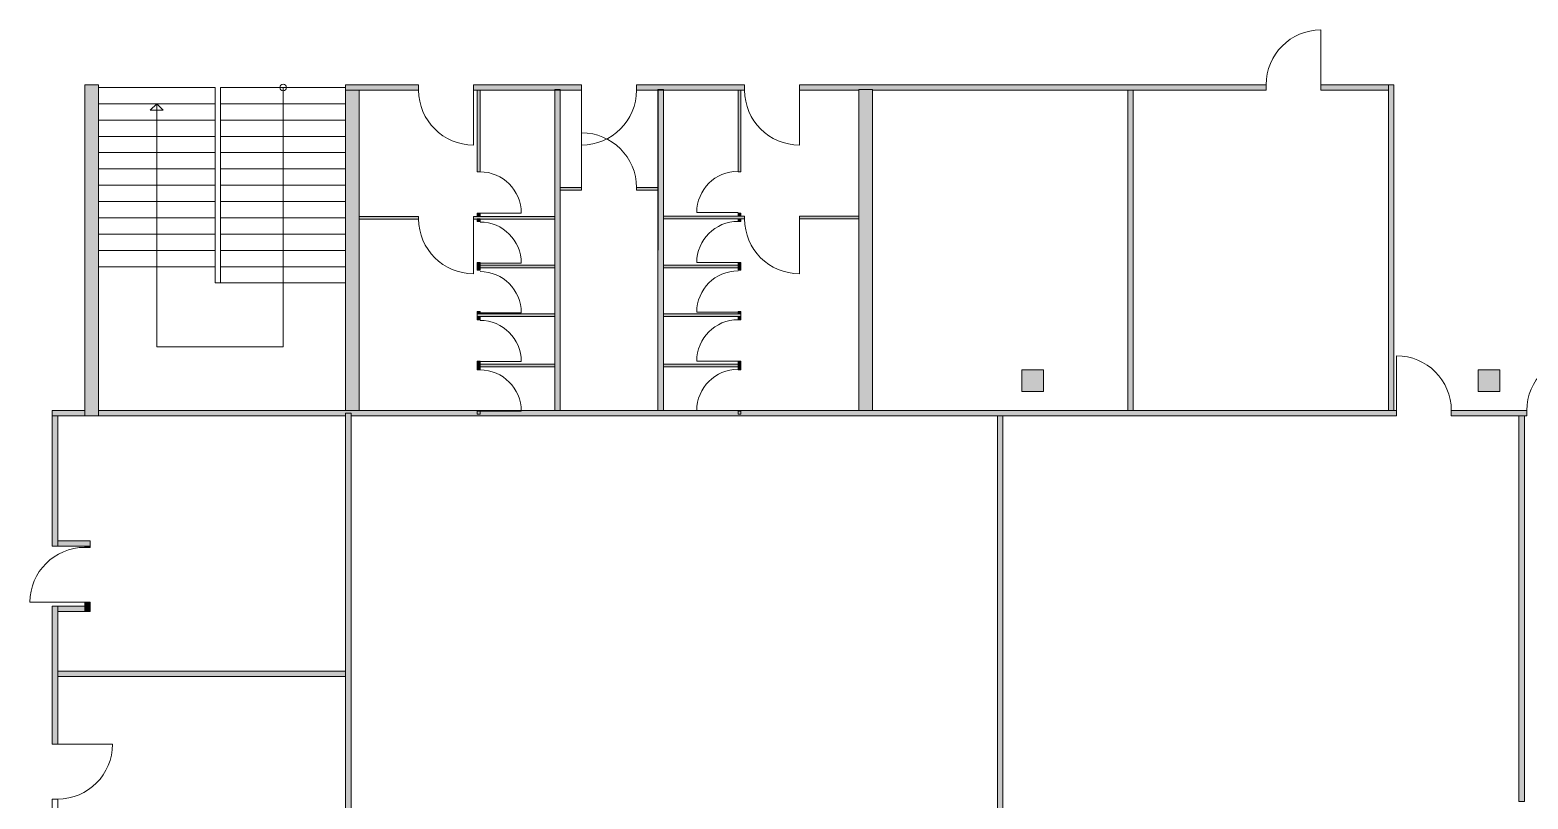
# Model space of a CAD drawing. Header units: inches. Extents: x 33931 to 204452, y 8264 to 159539.
# Drawn here: x 160141 to 187718, y 43209 to 57374 of the extents above; entities that cross this region are included whole.
import ezdxf

# ---------------------------------------------------------------- set-up
doc = ezdxf.new("R2010")
doc.units = ezdxf.units.IN
doc.header["$LTSCALE"] = 200
doc.header["$MEASUREMENT"] = 0
doc.linetypes.add('AUSGEZOGEN', pattern=[0])
doc.linetypes.add('Standardmuster', pattern=[0])
doc.layers.add('Grundebene', color=7, linetype='Continuous')

# ---------------------------------------------------------------- blocks, each defined once
blk = doc.blocks.new('COMPLEXOBJECT_2-3416')
at = {"layer": 'Grundebene', "color": 18, "linetype": 'AUSGEZOGEN', "lineweight": 13, "true_color": 0x000000}
for points in [[(185295.957615, 50363.75), (173225.957615, 50363.75), (173225.957615, 50352.29319), (173175.957615, 50352.29319), (173175.957615, 50363.75), (171800.876285, 50363.75), (171800.876185, 50363.55876), (171700.876185, 50363.58387), (171700.876265, 50363.75), (169900.876195, 50363.75), (169900.876185, 50363.58387), (169800.876185, 50363.58387), (169800.876195, 50363.75), (168425.957615, 50363.75), (168425.957615, 50352.29319), (168375.957615, 50352.29319), (168375.957615, 50363.75), (161400.957615, 50363.75), (161400.957615, 50263.75), (165950.957615, 50263.75), (165950.957615, 50313.75), (166050.957615, 50313.75), (166050.957615, 50263.75), (185295.957615, 50263.75), (185295.957615, 50363.75)], [(187695.957615, 50363.75), (186305.957615, 50363.75), (186305.957615, 50263.75), (187695.957615, 50263.75), (187695.957615, 50363.75)]]:
    blk.add_lwpolyline(points, dxfattribs=at)
blk = doc.blocks.new('COMPLEXOBJECT_42-3502')
at = {"layer": 'Grundebene', "color": 18, "linetype": 'AUSGEZOGEN', "lineweight": 13, "true_color": 0x000000}
for points in [[(160650.957615, 44218.75), (160650.957615, 46763.75), (160550.957615, 46763.75), (160550.957615, 44218.75), (160650.957615, 44218.75)], [(160650.957615, 38263.75), (160650.957615, 43208.75), (160550.957615, 43208.75), (160550.957615, 38263.75), (160650.957615, 38263.75)]]:
    blk.add_lwpolyline(points, dxfattribs=at)
blk = doc.blocks.new('COMPLEXOBJECT_74-35D4')
at = {"layer": 'Grundebene', "color": 18, "linetype": 'AUSGEZOGEN', "lineweight": 13, "true_color": 0x000000}
for points in [[(168376, 56264), (168376, 54761), (168426, 54761), (168426, 56264), (168376, 56264)], [(168426, 53939), (168426, 54001), (168376, 54001), (168376, 53939), (168426, 53939)]]:
    blk.add_lwpolyline(points, dxfattribs=at)
blk = doc.blocks.new('COMPLEXOBJECT_75-35D8')
at = {"layer": 'Grundebene', "color": 18, "linetype": 'AUSGEZOGEN', "lineweight": 13, "true_color": 0x000000}
for points in [[(173225.957615, 54760.88893), (173225.957615, 56263.75), (173175.957615, 56263.75), (173175.957615, 54760.88893), (173225.957615, 54760.88893)], [(173225.957615, 53943.18641), (173225.957615, 54000.88893), (173175.957615, 54000.88893), (173175.957615, 53943.15318), (173225.957615, 53943.18641)]]:
    blk.add_lwpolyline(points, dxfattribs=at)
blk = doc.blocks.new('COMPLEXOBJECT_76-35DC')
at = {"layer": 'Grundebene', "color": 18, "linetype": 'AUSGEZOGEN', "lineweight": 13, "true_color": 0x000000}
for points in [[(166200.957615, 53888.75001), (167295.957615, 53888.75), (167295.957615, 53938.75001), (166200.957615, 53938.75002), (166200.957615, 53888.75001)], [(169800.926005, 53938.75), (168305.957615, 53938.75001), (168305.957615, 53888.74999), (169800.925315, 53888.74999), (169800.926005, 53938.75)]]:
    blk.add_lwpolyline(points, dxfattribs=at)
blk = doc.blocks.new('COMPLEXOBJECT_79-35E8')
at = {"layer": 'Grundebene', "color": 18, "linetype": 'AUSGEZOGEN', "lineweight": 13, "true_color": 0x000000}
for points in [[(173295.924495, 53943.23292), (171802.745225, 53942.24051), (171802.719105, 53892.24048), (173295.957725, 53893.23293), (173295.924495, 53943.23292)], [(175400.956645, 53944.63198), (174305.924265, 53943.90419), (174305.957505, 53893.9042), (175400.956655, 53894.63197), (175400.956645, 53944.63198)]]:
    blk.add_lwpolyline(points, dxfattribs=at)
blk = doc.blocks.new('COMPLEXOBJECT_91-363D')
at = {"layer": 'Grundebene', "color": 18, "linetype": 'AUSGEZOGEN', "lineweight": 13, "true_color": 0x000000}
for points in [[(169900.957615, 54420.15803), (170295.957615, 54420.15803), (170295.957615, 54470.15803), (169900.957615, 54470.15803), (169900.957615, 54420.15803)], [(171700.957615, 54470.15803), (171305.957615, 54470.15803), (171305.957615, 54420.15803), (171700.957615, 54420.15803), (171700.957615, 54470.15803)]]:
    blk.add_lwpolyline(points, dxfattribs=at)
blk = doc.blocks.new('COMPLEXOBJECT_96-3658')
at = {"layer": 'Grundebene', "color": 18, "linetype": 'AUSGEZOGEN', "lineweight": 13, "true_color": 0x000000}
for points in [[(161150.957615, 47863.75), (161150.957615, 47843.75), (161250.957615, 47843.75), (161250.957615, 47863.75), (161150.957615, 47863.75)], [(161150.957615, 46833.75), (161150.957615, 46663.75), (161250.957615, 46663.75), (161250.957615, 46833.75), (161150.957615, 46833.75)]]:
    blk.add_lwpolyline(points, dxfattribs=at)
blk = doc.blocks.new('COMPLEXOBJECT_106-36B0')
at = {"layer": 'Grundebene', "color": 18, "linetype": 'AUSGEZOGEN', "lineweight": 13, "true_color": 0x000000}
for points in [[(171700.957615, 56279.81832), (171700.957615, 50519.50142), (171703.957575, 56263.57575), (171800.957615, 56263.58187), (171800.957615, 56279.81832), (171700.957615, 56279.81832)], [(171800.876285, 50363.75), (171800.957615, 50363.75), (171800.957615, 50519.47634), (171800.876285, 50363.75)]]:
    blk.add_lwpolyline(points, dxfattribs=at)
blk = doc.blocks.new('COMPLEXOBJECT_110-36C8')
at = {"layer": 'Grundebene', "color": 18, "linetype": 'AUSGEZOGEN', "lineweight": 13, "true_color": 0x000000}
for points in [[(168425.957615, 52036.56351), (168425.957615, 52093.69867), (168375.957615, 52093.69867), (168375.957615, 52036.56351), (168425.957615, 52036.56351)], [(168425.957615, 51112.29319), (168425.957615, 51276.56351), (168375.957615, 51276.56351), (168375.957615, 51112.29319), (168425.957615, 51112.29319)], [(168425.957615, 50295.15803), (168425.957615, 50363.75), (168375.957615, 50363.75), (168375.957615, 50295.15803), (168425.957615, 50295.15803)]]:
    blk.add_lwpolyline(points, dxfattribs=at)
blk = doc.blocks.new('COMPLEXOBJECT_112-36D2')
at = {"layer": 'Grundebene', "color": 18, "linetype": 'AUSGEZOGEN', "lineweight": 13, "true_color": 0x000000}
for points in [[(173175.957615, 52093.69867), (173175.957615, 52036.56351), (173225.957615, 52036.56351), (173225.957615, 52093.69867), (173175.957615, 52093.69867)], [(173175.957615, 51276.56351), (173175.957615, 51112.29319), (173225.957615, 51112.29319), (173225.957615, 51276.56351), (173175.957615, 51276.56351)], [(173175.957615, 50352.29319), (173175.957615, 50295.15803), (173225.957615, 50295.15803), (173225.957615, 50352.29319), (173175.957615, 50352.29319)]]:
    blk.add_lwpolyline(points, dxfattribs=at)
blk = doc.blocks.new('COMPLEXOBJECT_115-36E2')
at = {"layer": 'Grundebene', "color": 18, "linetype": 'AUSGEZOGEN', "lineweight": 13, "true_color": 0x000000}
for points in [[(173175.956995, 53893.16978), (173175.957015, 53848.06108), (173225.957015, 53848.0611), (173225.956995, 53893.1864), (173200.956995, 53893.16979), (173175.956995, 53893.16978)], [(173175.957275, 53088.06108), (173175.957325, 52948.33398), (173225.957325, 52948.334), (173225.957275, 53088.0611), (173175.957275, 53088.06108)], [(173175.957585, 52188.33398), (173175.957605, 52143.69867), (173225.957605, 52143.69867), (173225.957585, 52188.334), (173175.957585, 52188.33398)]]:
    blk.add_lwpolyline(points, dxfattribs=at)
blk = doc.blocks.new('COMPLEXOBJECT_117-36EC')
at = {"layer": 'Grundebene', "color": 18, "linetype": 'AUSGEZOGEN', "lineweight": 13, "true_color": 0x000000}
for points in [[(168425.958215, 53848.06108), (168425.958235, 53893.16978), (168400.958235, 53893.16979), (168375.958235, 53893.1864), (168375.958215, 53848.0611), (168425.958215, 53848.06108)], [(168425.957905, 52948.33398), (168425.957955, 53088.06108), (168375.957955, 53088.0611), (168375.957905, 52948.334), (168425.957905, 52948.33398)], [(168425.957625, 52143.69867), (168425.957635, 52188.33398), (168375.957635, 52188.334), (168375.957625, 52143.69867), (168425.957625, 52143.69867)]]:
    blk.add_lwpolyline(points, dxfattribs=at)
blk = doc.blocks.new('COMPLEXOBJECT_122-39F7')
at = {"layer": 'Grundebene', "color": 18, "linetype": 'AUSGEZOGEN', "lineweight": 13, "true_color": 0x000000}
for points in [[(169800.957615, 56279.81832), (169800.957615, 56206.88384), (169800.958385, 56262.28585), (169900.957615, 56262.31908), (169900.957615, 56279.81832), (169800.957615, 56279.81832)], [(169900.957615, 50363.75), (169900.957615, 56206.91676), (169900.876195, 50363.75), (169900.957615, 50363.75)]]:
    blk.add_lwpolyline(points, dxfattribs=at)
blk = doc.blocks.new('door-4F9C')
at = {"layer": 'Grundebene', "color": 18, "linetype": 'Standardmuster', "lineweight": 13, "true_color": 0x000000}
blk.add_line((174305.878525, 56263.75), (174305.878525, 55253.75), dxfattribs=at)
blk.add_arc((174305.878525, 56263.75), 1010, 180, 270, dxfattribs=at)
blk = doc.blocks.new('door-4FA4')
at = {"layer": 'Grundebene', "color": 18, "linetype": 'Standardmuster', "lineweight": 13, "true_color": 0x000000}
blk.add_line((174305.957505, 53893.9042), (174305.957505, 52883.9042), dxfattribs=at)
blk.add_arc((174305.957505, 53893.9042), 1010, 180, 270, dxfattribs=at)
blk = doc.blocks.new('door-4FAC')
at = {"layer": 'Grundebene', "color": 18, "linetype": 'Standardmuster', "lineweight": 13, "true_color": 0x000000}
blk.add_line((168305.957615, 53893.9042), (168305.957615, 52883.9042), dxfattribs=at)
blk.add_arc((168305.957615, 53893.9042), 1010, 180, 270, dxfattribs=at)
blk = doc.blocks.new('door-4FB4')
at = {"layer": 'Grundebene', "color": 18, "linetype": 'Standardmuster', "lineweight": 13, "true_color": 0x000000}
blk.add_line((168305.957615, 56263.75), (168305.957615, 55253.75), dxfattribs=at)
blk.add_arc((168305.957615, 56263.75), 1010, 180, 270, dxfattribs=at)
blk = doc.blocks.new('door-4FE1')
at = {"layer": 'Grundebene', "color": 18, "linetype": 'Standardmuster', "lineweight": 13, "true_color": 0x000000}
blk.add_line((185295.957615, 50363.75), (185295.957615, 51373.75), dxfattribs=at)
blk.add_arc((185295.957615, 50363.75), 1010, 0, 90, dxfattribs=at)
blk = doc.blocks.new('door-4FEB')
at = {"layer": 'Grundebene', "color": 18, "linetype": 'Standardmuster', "lineweight": 13, "true_color": 0x000000}
blk.add_line((188705.957615, 50363.75), (188705.957615, 51373.75), dxfattribs=at)
blk.add_arc((188705.957615, 50363.75), 1010, 90, 180, dxfattribs=at)
blk = doc.blocks.new('door-5009')
at = {"layer": 'Grundebene', "color": 18, "linetype": 'Standardmuster', "lineweight": 13, "true_color": 0x000000}
blk.add_line((183905.957615, 56363.75), (183905.957615, 57373.75), dxfattribs=at)
blk.add_arc((183905.957615, 56363.75), 1010, 90, 180, dxfattribs=at)
blk = doc.blocks.new('door-5135')
at = {"layer": 'Grundebene', "color": 18, "linetype": 'Standardmuster', "lineweight": 13, "true_color": 0x000000}
blk.add_line((160651, 44219), (161661, 44219), dxfattribs=at)
blk.add_arc((160651, 44219), 1010, 270.0381, 0.0381, dxfattribs=at)
blk = doc.blocks.new('door-513D')
at = {"layer": 'Grundebene', "color": 18, "linetype": 'Standardmuster', "lineweight": 13, "true_color": 0x000000}
blk.add_line((161151, 46834), (160141, 46833), dxfattribs=at)
blk.add_arc((161151, 46834), 1010, 90.0381, 180.0381, dxfattribs=at)
blk = doc.blocks.new('door-515B')
at = {"layer": 'Grundebene', "color": 18, "linetype": 'Standardmuster', "lineweight": 13, "true_color": 0x000000}
blk.add_line((170295.957615, 54470.15803), (170295.957615, 55480.15803), dxfattribs=at)
blk.add_arc((170295.957615, 54470.15803), 1010, 0, 90, dxfattribs=at)
blk = doc.blocks.new('door-5165')
at = {"layer": 'Grundebene', "color": 18, "linetype": 'Standardmuster', "lineweight": 13, "true_color": 0x000000}
blk.add_line((170296, 56264), (170296, 55254), dxfattribs=at)
blk.add_arc((170296, 56264), 1010, 270, 0, dxfattribs=at)

msp = doc.modelspace()

# ---------------------------------------------------------------- hatches: boundary and pattern name
at = {"layer": 'Grundebene', "true_color": 0x000000, "transparency": 33554687}
for points in [[(161150.957615, 50263.75), (161150.957615, 56363.75), (161400.957615, 56363.75), (161400.957615, 50263.75)], [(165950.957615, 56263.75), (165950.957615, 56363.75), (167295.917855, 56363.75), (167295.878165, 56263.75)], [(165950.957615, 50363.75), (165950.957615, 56263.75), (166200.957615, 56263.75), (166200.957615, 50363.75)], [(169800.957615, 56263.75), (168305.878245, 56263.75), (168305.917935, 56363.75), (170295.773525, 56363.75), (170295.958495, 56264.55299), (169900.957615, 56263.75), (170295.959992, 56263.75), (169900.957615, 56279.81832), (169900.957615, 56263.75), (169800.957615, 56279.81832), (169900.957615, 56279.81832), (169800.957615, 56263.75), (169800.957615, 56279.81832)], [(168375.957615, 54760.88893), (168375.957615, 56263.75), (168425.957615, 56263.75), (168425.957615, 54760.88893)], [(169900.958385, 56262.31908), (169900.876185, 50363.58387), (169800.876185, 50363.58387), (169800.958385, 56262.28585), (169850.958385, 56262.28585)], [(169800.957615, 56206.88384), (169800.957615, 56279.81832), (169900.957615, 56279.81832), (169900.957615, 56262.31908), (169800.958385, 56262.28585)], [(170295.771775, 56364.68833), (169900.957615, 56363.81647), (169850.924405, 56363.75), (170295.773525, 56363.75), (169900.957615, 56363.81647), (169850.924385, 56363.78321)], [(170295.959992, 56263.75), (169900.957635, 56263.75), (169900.957615, 56279.81832)], [(173295.878405, 56263.75), (171800.957615, 56263.75), (171800.957615, 56279.81832), (171700.957615, 56279.81832), (171700.957615, 56263.75), (171305.961744, 56263.75), (171305.956735, 56266.43629), (171305.775275, 56363.75), (173295.927015, 56363.75)], [(171803.957585, 56263.58387), (171800.876185, 50363.55876), (171750.876185, 50363.58387), (171700.876185, 50363.58387), (171703.957575, 56263.57575), (171753.957565, 56263.55064)], [(171700.957615, 50519.50142), (171700.957615, 56279.81832), (171800.957615, 56279.81832), (171800.957615, 56263.58187), (171703.957575, 56263.57575)], [(173225.957615, 56263.75), (173225.957615, 54760.88893), (173175.957615, 54760.88893), (173175.957615, 56263.75)], [(174305.961085, 56363.75), (182895.957615, 56363.75), (182895.957615, 56263.75), (175650.957615, 56263.75), (175650.957615, 56279.81832), (175400.957615, 56279.81832), (175400.957615, 56263.75), (174305.878525, 56263.75), (174305.881145, 56269.13676), (174306.023965, 56269.13685)], [(175400.957615, 50363.75), (175400.957615, 56279.81832), (175650.957615, 56279.81832), (175650.957615, 50363.75)], [(180350.957615, 50363.75), (180350.957615, 56263.75), (180450.957615, 56263.75), (180450.957615, 50363.75)], [(185150.957615, 56263.75), (183905.957615, 56263.75), (183905.957615, 56363.75), (185150.957615, 56363.75)], [(185250.957615, 56363.75), (185250.957615, 50363.75), (185150.957615, 50363.75), (185150.957615, 56363.75)], [(170295.957615, 54420.15803), (169900.957615, 54420.15803), (169900.957615, 54470.15803), (170295.957615, 54470.15803)], [(171305.957615, 54470.15803), (171700.957615, 54470.15803), (171700.957615, 54420.15803), (171305.957615, 54420.15803)], [(167295.957615, 53888.75), (166200.957615, 53888.75001), (166200.957615, 53938.75002), (167295.957615, 53938.75001)], [(168305.957615, 53938.75001), (169800.926005, 53938.75), (169800.925315, 53888.74999), (168305.957615, 53888.74999)], [(168425.957615, 54000.88893), (168425.957615, 53938.750009), (168375.957615, 53938.75001), (168375.957615, 54000.88893)], [(168425.958235, 53893.16978), (168425.958215, 53848.06108), (168375.958215, 53848.0611), (168375.958235, 53893.1864), (168400.958235, 53893.16979)], [(171802.745225, 53942.24051), (173295.924495, 53943.23292), (173295.957725, 53893.23293), (171802.719105, 53892.24048)], [(173175.957015, 53848.06108), (173175.956995, 53893.16978), (173200.956995, 53893.16979), (173225.956995, 53893.1864), (173225.957015, 53848.0611)], [(173225.957615, 54000.88893), (173225.957615, 53943.18641), (173175.957615, 53943.15318), (173175.957615, 54000.88893)], [(174305.924265, 53943.90419), (175400.956645, 53944.63198), (175400.956655, 53894.63197), (174305.957505, 53893.9042)], [(168425.957955, 53088.06108), (168425.957905, 52948.33398), (168375.957905, 52948.334), (168375.957955, 53088.0611)], [(168425.957935, 53042.96899), (169800.957615, 53042.96899), (169800.957615, 52992.96899), (168425.957925, 52992.96899)], [(171800.957615, 53042.96899), (173175.957295, 53042.96899), (173175.957295, 52992.96899), (171800.957615, 52992.96899)], [(173175.957325, 52948.33398), (173175.957275, 53088.06108), (173225.957275, 53088.0611), (173225.957325, 52948.334)], [(168375.957615, 52143.69867), (169800.957615, 52143.69867), (169800.957615, 52093.69867), (168375.957615, 52093.69867)], [(168425.957635, 52188.33398), (168425.957625, 52143.69867), (168375.957625, 52143.69867), (168375.957635, 52188.334)], [(171800.957615, 52143.69867), (173225.957615, 52143.69867), (173225.957615, 52093.69867), (171800.957615, 52093.69867)], [(173175.957605, 52143.69867), (173175.957585, 52188.33398), (173225.957585, 52188.334), (173225.957605, 52143.69867)], [(168425.957615, 52093.69867), (168425.957615, 52036.56351), (168375.957615, 52036.56351), (168375.957615, 52093.69867)], [(173175.957615, 52036.56351), (173175.957615, 52093.69867), (173225.957615, 52093.69867), (173225.957615, 52036.56351)], [(168425.957615, 51276.56351), (168425.957615, 51112.29319), (168375.957615, 51112.29319), (168375.957615, 51276.56351)], [(168425.957615, 51219.42835), (169800.957615, 51219.42835), (169800.957615, 51169.42835), (168425.957615, 51169.42835)], [(171800.957615, 51219.42835), (173175.957615, 51219.42835), (173175.957615, 51169.42835), (171800.957615, 51169.42835)], [(173175.957615, 51112.29319), (173175.957615, 51276.56351), (173225.957615, 51276.56351), (173225.957615, 51112.29319)], [(178800.957615, 50713.75), (178400.957615, 50713.75), (178400.957615, 51113.75), (178800.957615, 51113.75)], [(187200.957615, 50713.75), (186800.957615, 50713.75), (186800.957615, 51113.75), (187200.957615, 51113.75)], [(160550.957615, 50363.75), (161150.957615, 50363.75), (161150.957615, 50263.75), (160550.957615, 50263.75)], [(160650.957615, 50263.75), (160650.957615, 47863.75), (160550.957615, 47863.75), (160550.957615, 50263.75)], [(173225.957615, 50363.75), (185295.957615, 50363.75), (185295.957615, 50263.75), (166050.957615, 50263.75), (166050.957615, 50313.75), (165950.957615, 50313.75), (165950.957615, 50263.75), (161400.957615, 50263.75), (161400.957615, 50363.75), (168375.957615, 50363.75), (168375.957615, 50352.29319), (168425.957615, 50352.29319), (168425.957615, 50363.75), (169800.876195, 50363.75), (169800.876185, 50363.58387), (169900.876185, 50363.58387), (169900.876195, 50363.75), (171700.876265, 50363.75), (171700.876185, 50363.58387), (171800.876185, 50363.55876), (171800.876285, 50363.75), (173175.957615, 50363.75), (173175.957615, 50352.29319), (173225.957615, 50352.29319)], [(165950.957615, 34763.75047), (165950.957615, 50313.75), (166050.957615, 50313.75), (166050.957615, 34763.75047)], [(173175.957615, 50352.29319), (173175.957615, 50363.75), (173225.957615, 50363.75), (173225.957615, 50352.29319)], [(177950.957615, 34763.75047), (177950.957615, 50263.75), (178050.957615, 50263.75), (178050.957615, 34763.75047)], [(186305.957615, 50363.75), (187695.957615, 50363.75), (187695.957615, 50263.75), (186305.957615, 50263.75)], [(187550.957615, 43163.75), (187550.957615, 50263.75), (187650.957615, 50263.75), (187650.957615, 43163.75)], [(161250.957615, 47863.75), (160650.957615, 47863.75), (160650.957615, 47963.75), (161250.957615, 47963.75)], [(161150.957615, 47843.75), (161150.957615, 47863.75), (161250.957615, 47863.75), (161250.957615, 47843.75)], [(160650.957615, 46763.75), (160650.957615, 44218.75), (160550.957615, 44218.75), (160550.957615, 46763.75)], [(160650.957615, 46763.75), (161150.957615, 46763.75), (161150.957615, 46663.75), (160650.957615, 46663.75)], [(161150.957615, 46663.75), (161150.957615, 46833.75), (161250.957615, 46833.75), (161250.957615, 46663.75)], [(165950.957615, 45463.75), (160650.957615, 45463.75), (160650.957615, 45563.75), (165950.957615, 45563.75)]]:
    msp.add_hatch(color=18, dxfattribs=at).paths.add_polyline_path(points, flags=0)

# ---------------------------------------------------------------- linework, layer by layer
at = {"layer": 'Grundebene', "color": 18, "linetype": 'AUSGEZOGEN', "lineweight": 13, "true_color": 0x000000}
for p, q in [((161400.957615, 56363.75), (161150.957615, 56363.75)), ((161150.957615, 56363.75), (161150.957615, 50363.75)), ((161150.957615, 50363.75), (161150.957615, 56363.75)), ((161400.957615, 50363.75), (161400.957615, 56363.75)), ((163550.957615, 56313.85), (161400.957615, 56313.85)), ((161400.957615, 56313.85), (161400.957615, 56013.85)), ((163550.957615, 56013.85), (163550.957615, 56313.85)), ((165950.957615, 56313.85), (163650.957615, 56313.85)), ((163650.957615, 56313.85), (163650.957615, 56013.85)), ((164800.957615, 56313.85), (164800.957615, 51538.85)), ((165950.957615, 56363.75), (165950.957615, 56263.75)), ((167295.917855, 56363.75), (165950.957615, 56363.75)), ((165950.957615, 56013.85), (165950.957615, 56313.85)), ((165950.957615, 56263.75), (165950.957615, 50363.75)), ((166200.957615, 53938.75002), (166200.957615, 56263.75)), ((166200.957615, 56263.75), (166200.957615, 53938.75002)), ((166200.957615, 56263.75), (167295.878165, 56263.75)), ((167295.917855, 56363.75), (167295.878165, 56263.75)), ((168305.878245, 56263.75), (168305.917935, 56363.75)), ((168305.878245, 56263.75), (168375.957615, 56263.75)), ((169850.924405, 56363.75), (168305.917935, 56363.75)), ((168375.957615, 56263.75), (168375.957615, 54760.88893)), ((168425.957615, 54760.88893), (168425.957615, 56263.75)), ((168425.957615, 56263.75), (169800.957615, 56263.75)), ((169800.957615, 56263.75), (168425.957615, 56263.75)), ((169800.926005, 53938.75), (169800.958385, 56262.28585)), ((169800.957615, 56263.75), (169800.957615, 56206.88384)), ((169800.958385, 56262.28585), (169900.957615, 56262.31908)), ((169850.958385, 56262.28585), (169800.958385, 56262.28585)), ((169900.957615, 56363.81647), (169850.924385, 56363.78321)), ((169850.924385, 56363.78321), (169850.924405, 56363.75)), ((169900.958385, 56262.31908), (169850.958385, 56262.28585)), ((170295.771775, 56364.68833), (169900.957615, 56363.81647)), ((169900.957615, 56263.75), (169900.958385, 56262.31908)), ((169900.957615, 56262.31908), (169900.957615, 56263.75)), ((169900.957615, 56206.91676), (169900.958385, 56262.31908)), ((169900.958385, 56262.31908), (169900.957615, 56206.91676)), ((170295.771775, 56364.68833), (170295.773525, 56363.75)), ((170295.773525, 56363.75), (170295.958495, 56264.55299)), ((170295.959992, 56263.75), (170295.959992, 56363.75)), ((171305.956735, 56266.43629), (171305.775275, 56363.75)), ((171451.026338, 56363.75), (171305.775275, 56363.75)), ((171305.775275, 56363.75), (171305.775275, 56263.75)), ((171700.957615, 56263.75), (171305.961744, 56263.75)), ((173295.927015, 56363.75), (171451.026338, 56363.75)), ((171700.957615, 56263.75), (171700.957615, 54470.15803)), ((171700.957615, 54470.15803), (171700.957615, 56263.60277)), ((171703.957575, 56263.57575), (171800.957615, 56263.58187)), ((171800.957615, 56263.75), (173175.957615, 56263.75)), ((171800.957615, 56263.58187), (171800.957615, 56263.75)), ((171803.957585, 56263.58387), (171800.957615, 56263.58187)), ((171800.969905, 56263.75), (171800.970025, 56263.58188)), ((173175.957615, 56263.75), (171800.969905, 56263.75)), ((171800.970025, 56263.58188), (171803.957585, 56263.58387)), ((171802.745225, 53942.24051), (171803.957585, 56263.58387)), ((171803.957585, 56263.58387), (171802.745225, 53942.24051)), ((173175.957615, 56263.75), (173175.957615, 54760.88893)), ((173225.957615, 54760.88893), (173225.957615, 56263.75)), ((173225.957615, 56263.75), (173295.878405, 56263.75)), ((173295.880705, 56268.465), (173295.878405, 56263.75)), ((173295.927015, 56363.75), (173295.880705, 56268.465)), ((174305.878525, 56263.75), (174305.881145, 56269.13676)), ((174305.878525, 56263.75), (175400.956025, 56263.75)), ((174305.881145, 56269.13676), (174306.023965, 56269.13685)), ((174306.023965, 56269.13685), (174305.961085, 56363.75)), ((175400.955995, 56363.75), (174305.961085, 56363.75)), ((182895.957615, 56363.75), (175400.955995, 56363.75)), ((175400.956025, 56263.75), (175400.957615, 56263.75)), ((175400.956645, 53944.63198), (175400.957615, 56263.75)), ((175400.957615, 56263.75), (175400.957615, 50363.75)), ((175650.957615, 50363.75), (175650.957615, 56263.75)), ((175650.957615, 56263.75), (180350.957615, 56263.75)), ((180350.957615, 56263.75), (180350.957615, 50363.75)), ((180450.957615, 50363.75), (180450.957615, 56263.75)), ((180450.957615, 56263.75), (182895.957615, 56263.75)), ((182895.957615, 56363.75), (182895.957615, 56263.75)), ((182895.957615, 56263.75), (182895.957615, 56363.75)), ((183905.957615, 56263.75), (183905.957615, 56363.75)), ((185150.957615, 56363.75), (183905.957615, 56363.75)), ((183905.957615, 56363.75), (183905.957615, 56263.75)), ((183905.957615, 56263.75), (185150.957615, 56263.75)), ((185250.957615, 56363.75), (185150.957615, 56363.75)), ((185150.957615, 56263.75), (185150.957615, 50363.75)), ((185250.957615, 50363.75), (185250.957615, 56363.75)), ((161400.957615, 56013.85), (163550.957615, 56013.85)), ((161400.957615, 56013.85), (161400.957615, 55713.85)), ((162475.957615, 51538.85), (162475.957615, 56013.85)), ((163550.957615, 55713.85), (163550.957615, 56013.85)), ((165950.957615, 56013.85), (163650.957615, 56013.85)), ((163650.957615, 56013.85), (163650.957615, 55713.85)), ((165950.957615, 55713.85), (165950.957615, 56013.85)), ((169800.957615, 56206.88384), (169800.926005, 53938.75)), ((169900.957615, 56206.91676), (169900.957615, 54470.15803)), ((169900.957615, 54470.15803), (169900.957615, 56206.91676)), ((161400.957615, 55713.85), (163550.957615, 55713.85)), ((161400.957615, 55713.85), (161400.957615, 55413.85)), ((163550.957615, 55413.85), (163550.957615, 55713.85)), ((163650.957615, 55713.85), (163650.957615, 55413.85)), ((165950.957615, 55713.85), (163650.957615, 55713.85)), ((165950.957615, 55413.85), (165950.957615, 55713.85)), ((161400.957615, 55413.85), (163550.957615, 55413.85)), ((161400.957615, 55413.85), (161400.957615, 55113.85)), ((163550.957615, 55113.85), (163550.957615, 55413.85)), ((163650.957615, 55413.85), (163650.957615, 55113.85)), ((165950.957615, 55413.85), (163650.957615, 55413.85)), ((165950.957615, 55113.85), (165950.957615, 55413.85)), ((161400.957615, 55113.85), (163550.957615, 55113.85)), ((161400.957615, 55113.85), (161400.957615, 54813.85)), ((163550.957615, 54813.85), (163550.957615, 55113.85)), ((165950.957615, 55113.85), (163650.957615, 55113.85)), ((163650.957615, 55113.85), (163650.957615, 54813.85)), ((165950.957615, 54813.85), (165950.957615, 55113.85)), ((161400.957615, 54813.85), (163550.957615, 54813.85)), ((161400.957615, 54813.85), (161400.957615, 54513.85)), ((163550.957615, 54513.85), (163550.957615, 54813.85)), ((163650.957615, 54813.85), (163650.957615, 54513.85)), ((165950.957615, 54813.85), (163650.957615, 54813.85)), ((165950.957615, 54513.85), (165950.957615, 54813.85)), ((168425.957615, 54760.88893), (168375.957615, 54760.88893)), ((173225.957615, 54760.88893), (173175.957615, 54760.88893)), ((161400.957615, 54513.85), (161400.957615, 54213.85)), ((161400.957615, 54513.85), (163550.957615, 54513.85)), ((163550.957615, 54213.85), (163550.957615, 54513.85)), ((165950.957615, 54513.85), (163650.957615, 54513.85)), ((163650.957615, 54513.85), (163650.957615, 54213.85)), ((165950.957615, 54213.85), (165950.957615, 54513.85)), ((169900.957615, 50363.75), (169900.957615, 54420.15803)), ((169900.957615, 54420.15803), (170295.957615, 54420.15803)), ((169900.957615, 54420.15803), (169900.957615, 50363.75)), ((170295.957615, 54470.15803), (170295.957615, 54420.15803)), ((170295.957615, 54470.15803), (170295.957615, 54420.15803)), ((171305.957615, 54420.15803), (171305.957615, 54470.15803)), ((171700.957615, 54470.15803), (171305.957615, 54470.15803)), ((171305.957615, 54420.15803), (171305.957615, 54470.15803)), ((171700.876265, 50363.75), (171700.957615, 54420.15803)), ((171700.957615, 54420.15803), (171700.957615, 50519.50142)), ((161400.957615, 54213.85), (161400.957615, 53913.85)), ((161400.957615, 54213.85), (163550.957615, 54213.85)), ((163550.957615, 53913.85), (163550.957615, 54213.85)), ((163650.957615, 54213.85), (163650.957615, 53913.85)), ((165950.957615, 54213.85), (163650.957615, 54213.85)), ((165950.957615, 53913.85), (165950.957615, 54213.85)), ((161400.957615, 53913.85), (161400.957615, 53613.85)), ((161400.957615, 53913.85), (163550.957615, 53913.85)), ((163550.957615, 53613.85), (163550.957615, 53913.85)), ((163650.957615, 53913.85), (163650.957615, 53613.85)), ((165950.957615, 53913.85), (163650.957615, 53913.85)), ((165950.957615, 53613.85), (165950.957615, 53913.85)), ((167295.957615, 53938.75001), (166200.957615, 53938.75002)), ((166200.957615, 53888.75001), (167295.957615, 53888.75)), ((166200.957615, 50363.75), (166200.957615, 53888.75001)), ((166200.957615, 53888.75001), (166200.957615, 50363.75)), ((167295.957615, 53938.75001), (167295.957615, 53888.75)), ((169800.926005, 53938.75), (168305.957615, 53938.75001)), ((168305.957615, 53888.74999), (168305.957615, 53938.75001)), ((168305.957615, 53888.74999), (169800.925315, 53888.74999)), ((168375.957615, 54000.88893), (168425.957615, 54000.88893)), ((168375.957615, 54000.88893), (168375.957615, 53943.1698)), ((168375.957615, 53938.75001), (168425.957615, 53938.750009)), ((168425.957615, 53943.15318), (168425.957615, 54000.88893)), ((168425.957615, 53938.750009), (169800.926005, 53938.75)), ((169800.925315, 53888.74999), (169800.876195, 50363.75)), ((169800.876195, 50363.75), (169800.925315, 53888.74999)), ((171802.719105, 53892.24048), (171800.957615, 50363.75)), ((171802.275555, 53042.96899), (171802.719105, 53892.24048)), ((171802.719105, 53892.24048), (173175.956995, 53893.15317)), ((173175.957615, 53943.15318), (171802.745225, 53942.24051)), ((171802.745225, 53942.24051), (173175.957615, 53943.15318)), ((173175.956995, 53893.15317), (173225.956995, 53893.1864)), ((173175.957615, 54000.88893), (173175.957615, 53943.15318)), ((173175.957615, 54000.88893), (173225.957615, 54000.88893)), ((173225.956995, 53893.1864), (173295.957725, 53893.23293)), ((173225.957615, 53943.18641), (173225.957615, 54000.88893)), ((173295.924495, 53943.23292), (173225.957615, 53943.18641)), ((173295.924495, 53943.23292), (173295.957725, 53893.23293)), ((175400.956645, 53944.63198), (174305.924265, 53943.90419)), ((174305.957505, 53893.9042), (174305.924265, 53943.90419)), ((174305.957505, 53893.9042), (175400.956655, 53894.63197)), ((175400.956655, 53894.63197), (175400.956645, 53944.63198)), ((175400.957605, 50363.75), (175400.956655, 53894.63197)), ((161400.957615, 53613.85), (163550.957615, 53613.85)), ((161400.957615, 53613.85), (161400.957615, 53313.85)), ((163550.957615, 53313.85), (163550.957615, 53613.85)), ((163650.957615, 53613.85), (163650.957615, 53313.85)), ((165950.957615, 53613.85), (163650.957615, 53613.85)), ((165950.957615, 53313.85), (165950.957615, 53613.85)), ((161400.957615, 53313.85), (161400.957615, 53013.85)), ((161400.957615, 53313.85), (163550.957615, 53313.85)), ((163550.957615, 53013.85), (163550.957615, 53313.85)), ((163650.957615, 53313.85), (163650.957615, 53013.85)), ((165950.957615, 53313.85), (163650.957615, 53313.85)), ((165950.957615, 53013.85), (165950.957615, 53313.85)), ((161400.957615, 53013.85), (163550.957615, 53013.85)), ((161400.957615, 53013.85), (161400.957615, 52713.85)), ((163550.957615, 52713.85), (163550.957615, 53013.85)), ((163650.957615, 53013.85), (163650.957615, 52713.85)), ((165950.957615, 53013.85), (163650.957615, 53013.85)), ((165950.957615, 52713.85), (165950.957615, 53013.85)), ((171801.805895, 52143.69867), (171802.249445, 52992.96899)), ((171802.249445, 52992.96899), (171802.275555, 53042.96899)), ((161400.957615, 52713.85), (161400.957615, 50363.75)), ((163550.957615, 52713.75), (163550.957615, 52713.85)), ((163649.957615, 52713.75), (163550.957615, 52713.75)), ((163650.957615, 52713.75), (163649.957615, 52713.75)), ((165950.957615, 52713.85), (163650.957615, 52713.85)), ((163650.957615, 52713.85), (163650.957615, 52713.75)), ((165950.957615, 50363.75), (165950.957615, 52713.85)), ((171801.779785, 52093.69867), (171801.805895, 52143.69867)), ((171801.323175, 51219.42835), (171801.779785, 52093.69867)), ((164800.857615, 51538.75), (162476.057615, 51538.75)), ((171800.957615, 50519.47634), (171801.297065, 51169.42835)), ((171801.297065, 51169.42835), (171801.323175, 51219.42835)), ((178400.957615, 51113.75), (178400.957615, 50713.75)), ((178800.957615, 51113.75), (178400.957615, 51113.75)), ((178800.957615, 50713.75), (178800.957615, 51113.75)), ((187200.957615, 51113.75), (186800.957615, 51113.75)), ((186800.957615, 51113.75), (186800.957615, 50713.75)), ((187200.957615, 50713.75), (187200.957615, 51113.75)), ((171700.957615, 50519.50142), (171700.876265, 50363.75)), ((171800.957615, 50363.75), (171800.957615, 50519.47634)), ((178400.957615, 50713.75), (178800.957615, 50713.75)), ((186800.957615, 50713.75), (187200.957615, 50713.75)), ((160550.957615, 50363.75), (161150.957615, 50363.75)), ((160550.957615, 47863.75), (160550.957615, 50363.75)), ((160550.957615, 50363.75), (160550.957615, 50263.75)), ((161150.957615, 50363.75), (160550.957615, 50363.75)), ((160550.957615, 50263.75), (160550.957615, 47863.75)), ((165950.957615, 50263.75), (160650.957615, 50263.75)), ((160650.957615, 50263.75), (160650.957615, 47963.75)), ((160650.957615, 47963.75), (160650.957615, 50263.75)), ((160650.957615, 50263.75), (161150.957615, 50263.75)), ((161150.957615, 50263.75), (161400.957615, 50263.75)), ((161400.957615, 50363.75), (163649.957615, 50363.75)), ((165950.957615, 50363.75), (161400.957615, 50363.75)), ((161400.957615, 50263.75), (165950.957615, 50263.75)), ((163649.957615, 50363.75), (165950.957615, 50363.75)), ((165950.957615, 45563.75), (165950.957615, 50263.75)), ((165950.957615, 50263.75), (165950.957615, 45563.75)), ((166050.957615, 50263.75), (177950.957615, 50263.75)), ((166050.957615, 34763.75047), (166050.957615, 50263.75)), ((168375.957615, 50363.75), (166200.957615, 50363.75)), ((166200.957615, 50363.75), (169800.876195, 50363.75)), ((169800.876195, 50363.75), (168425.957615, 50363.75)), ((171700.876265, 50363.75), (169900.957615, 50363.75)), ((169900.957615, 50363.75), (171700.876265, 50363.75)), ((173175.957615, 50363.75), (171800.957615, 50363.75)), ((171800.957615, 50363.75), (175400.957605, 50363.75)), ((175400.957605, 50363.75), (173225.957615, 50363.75)), ((180350.957615, 50363.75), (175650.957615, 50363.75)), ((177950.957615, 50263.75), (177950.957615, 34763.75047)), ((178050.957615, 50263.75), (185295.957615, 50263.75)), ((178050.957615, 43163.75), (178050.957615, 50263.75)), ((185150.957615, 50363.75), (180450.957615, 50363.75)), ((185295.957615, 50363.75), (185295.957615, 50263.75)), ((185295.957615, 50363.75), (185295.957615, 50263.75)), ((187695.957615, 50363.75), (186305.957615, 50363.75)), ((186305.957615, 50263.75), (186305.957615, 50363.75)), ((186305.957615, 50263.75), (186305.957615, 50363.75)), ((187550.957615, 50263.75), (187550.957615, 43163.75)), ((187650.957615, 43163.75), (187650.957615, 50263.75)), ((187650.957615, 50263.75), (187695.957615, 50263.75)), ((187695.957615, 50363.75), (187695.957615, 50263.75)), ((187695.957615, 50263.75), (187695.957615, 50363.75)), ((161150.957615, 47863.75), (160550.957615, 47863.75)), ((160550.957615, 47863.75), (160650.957615, 47863.75)), ((160650.957615, 47963.75), (161250.957615, 47963.75)), ((161250.957615, 47963.75), (160650.957615, 47963.75)), ((160650.957615, 47863.75), (161150.957615, 47863.75)), ((161150.957615, 47863.75), (161150.957615, 47843.75)), ((161250.957615, 47843.75), (161150.957615, 47843.75)), ((161250.957615, 47863.75), (161250.957615, 47963.75)), ((161250.957615, 47843.75), (161250.957615, 47863.75)), ((160550.957615, 46763.75), (161150.957615, 46763.75)), ((160650.957615, 46763.75), (160550.957615, 46763.75)), ((160550.957615, 46763.75), (160550.957615, 44218.75)), ((161150.957615, 46763.75), (160650.957615, 46763.75)), ((160650.957615, 46663.75), (160650.957615, 45563.75)), ((161250.957615, 46663.75), (160650.957615, 46663.75)), ((160650.957615, 46663.75), (161150.957615, 46663.75)), ((160650.957615, 45563.75), (160650.957615, 46663.75)), ((161150.957615, 46833.75), (161150.957615, 46763.75)), ((161150.957615, 46833.75), (161250.957615, 46833.75)), ((161150.957615, 46663.75), (161250.957615, 46663.75)), ((161250.957615, 46663.75), (161250.957615, 46833.75)), ((160650.957615, 45563.75), (165950.957615, 45563.75)), ((165950.957615, 45563.75), (160650.957615, 45563.75)), ((165950.957615, 45463.75), (160650.957615, 45463.75)), ((160650.957615, 45463.75), (165950.957615, 45463.75)), ((160650.957615, 44218.75), (160650.957615, 45463.75)), ((165950.957615, 41963.75), (165950.957615, 45463.75)), ((165950.957615, 45463.75), (165950.957615, 41963.75)), ((160650.957615, 44218.75), (160550.957615, 44218.75))]:
    msp.add_line(p, q, dxfattribs=at)
at = {"layer": 'Grundebene', "color": 18, "linetype": 'Standardmuster', "lineweight": 13, "true_color": 0x000000}
for p, q in [((168425.957615, 54000.88893), (169185.957615, 54000.88893)), ((173175.957015, 54012.3314), (172415.957015, 54012.3314)), ((168425.957615, 53076.61861), (169185.957615, 53076.61861)), ((173175.957015, 53088.06108), (172415.957015, 53088.06108)), ((168425.957635, 52164.84815), (169185.957635, 52164.84815)), ((173175.956995, 52176.29062), (172415.956995, 52176.29062)), ((168425.957945, 51265.12105), (169185.957945, 51265.12105)), ((173175.956685, 51276.56352), (172415.956685, 51276.56352)), ((168425.957605, 50352.29319), (169185.957605, 50352.29319)), ((173175.957025, 50363.73566), (172415.957025, 50363.73566))]:
    msp.add_line(p, q, dxfattribs=at)
at = {"layer": 'Grundebene', "color": 18, "linetype": 'AUSGEZOGEN', "lineweight": 13, "true_color": 0x000000}
for points in [[(161150.957615, 56363.75), (161150.957615, 50263.75), (161400.957615, 50263.75), (161400.957615, 56363.75), (161150.957615, 56363.75)], [(165950.957615, 56363.75), (165950.957615, 56263.75), (167295.878165, 56263.75), (167295.917855, 56363.75), (165950.957615, 56363.75)], [(165950.957615, 56263.75), (165950.957615, 50363.75), (166200.957615, 50363.75), (166200.957615, 56263.75), (165950.957615, 56263.75)], [(168305.878245, 56263.75), (169800.957615, 56263.75), (169800.957615, 56279.81832), (169900.957615, 56279.81832), (169900.957615, 56263.75), (170295.959992, 56263.75), (170295.959992, 56264.552993), (170295.773525, 56363.75), (168305.917935, 56363.75), (168305.878245, 56263.75)], [(168375.957615, 56263.75), (168375.957615, 54760.88893), (168425.957615, 54760.88893), (168425.957615, 56263.75), (168375.957615, 56263.75)], [(169900.876185, 50363.58387), (169900.958385, 56262.31908), (169850.958385, 56262.28585), (169800.958385, 56262.28585), (169800.876185, 50363.58387), (169900.876185, 50363.58387)], [(169800.957615, 56279.81832), (169800.957615, 56206.88384), (169800.958385, 56262.28585), (169900.957615, 56262.31908), (169900.957615, 56279.81832), (169800.957615, 56279.81832)], [(170295.771775, 56364.68833), (169900.957615, 56363.81647), (169850.924385, 56363.78321), (169850.924405, 56363.75), (170295.773525, 56363.75), (170295.771775, 56364.68833)], [(171800.957615, 56263.75), (173295.878405, 56263.75), (173295.927015, 56363.75), (171305.775275, 56363.75), (171305.956735, 56266.43629), (171305.961744, 56263.75), (171700.957615, 56263.75), (171700.957615, 56279.81832), (171800.957615, 56279.81832), (171800.957615, 56263.75)], [(171800.876185, 50363.55876), (171803.957585, 56263.58387), (171753.957565, 56263.55064), (171703.957575, 56263.57575), (171700.876185, 50363.58387), (171750.876185, 50363.58387), (171800.876185, 50363.55876)], [(171700.957615, 56279.81832), (171700.957615, 50519.50142), (171703.957575, 56263.57575), (171800.957615, 56263.58187), (171800.957615, 56279.81832), (171700.957615, 56279.81832)], [(173225.957615, 54760.88893), (173225.957615, 56263.75), (173175.957615, 56263.75), (173175.957615, 54760.88893), (173225.957615, 54760.88893)], [(182895.957615, 56363.75), (174305.961085, 56363.75), (174306.023965, 56269.13685), (174305.881145, 56269.13676), (174305.878525, 56263.75), (175400.957615, 56263.75), (175400.957615, 56279.81832), (175650.957615, 56279.81832), (175650.957615, 56263.75), (182895.957615, 56263.75), (182895.957615, 56363.75)], [(175400.957615, 56279.81832), (175400.957615, 50363.75), (175650.957615, 50363.75), (175650.957615, 56279.81832), (175400.957615, 56279.81832)], [(180350.957615, 56263.75), (180350.957615, 50363.75), (180450.957615, 50363.75), (180450.957615, 56263.75), (180350.957615, 56263.75)], [(183905.957615, 56263.75), (185150.957615, 56263.75), (185150.957615, 56363.75), (183905.957615, 56363.75), (183905.957615, 56263.75)], [(185250.957615, 50363.75), (185250.957615, 56363.75), (185150.957615, 56363.75), (185150.957615, 50363.75), (185250.957615, 50363.75)], [(162475.957615, 56013.85), (162355.957615, 55893.85), (162595.957615, 55893.85), (162475.957615, 56013.85)], [(169900.957615, 50363.75), (169900.957615, 56206.91676), (169900.876195, 50363.75), (169900.957615, 50363.75)], [(169900.957615, 54420.15803), (170295.957615, 54420.15803), (170295.957615, 54470.15803), (169900.957615, 54470.15803), (169900.957615, 54420.15803)], [(171700.957615, 54470.15803), (171305.957615, 54470.15803), (171305.957615, 54420.15803), (171700.957615, 54420.15803), (171700.957615, 54470.15803)], [(166200.957615, 53888.75001), (167295.957615, 53888.75), (167295.957615, 53938.75001), (166200.957615, 53938.75002), (166200.957615, 53888.75001)], [(169800.926005, 53938.75), (168305.957615, 53938.75001), (168305.957615, 53888.74999), (169800.925315, 53888.74999), (169800.926005, 53938.75)], [(168425.957615, 53938.750009), (168425.957615, 54000.88893), (168375.957615, 54000.88893), (168375.957615, 53938.75001), (168425.957615, 53938.750009)], [(168425.958215, 53848.06108), (168425.958235, 53893.16978), (168400.958235, 53893.16979), (168375.958235, 53893.1864), (168375.958215, 53848.0611), (168425.958215, 53848.06108)], [(173295.924495, 53943.23292), (171802.745225, 53942.24051), (171802.719105, 53892.24048), (173295.957725, 53893.23293), (173295.924495, 53943.23292)], [(173175.956995, 53893.16978), (173175.957015, 53848.06108), (173225.957015, 53848.0611), (173225.956995, 53893.1864), (173200.956995, 53893.16979), (173175.956995, 53893.16978)], [(173225.957615, 53943.18641), (173225.957615, 54000.88893), (173175.957615, 54000.88893), (173175.957615, 53943.15318), (173225.957615, 53943.18641)], [(175400.956645, 53944.63198), (174305.924265, 53943.90419), (174305.957505, 53893.9042), (175400.956655, 53894.63197), (175400.956645, 53944.63198)], [(168425.957905, 52948.33398), (168425.957955, 53088.06108), (168375.957955, 53088.0611), (168375.957905, 52948.334), (168425.957905, 52948.33398)], [(169800.957615, 53042.96899), (168425.957935, 53042.96899), (168425.957925, 52992.96899), (169800.957615, 52992.96899), (169800.957615, 53042.96899)], [(173175.957295, 53042.96899), (171800.957615, 53042.96899), (171800.957615, 52992.96899), (173175.957295, 52992.96899), (173175.957295, 53042.96899)], [(173175.957275, 53088.06108), (173175.957325, 52948.33398), (173225.957325, 52948.334), (173225.957275, 53088.0611), (173175.957275, 53088.06108)], [(169800.957615, 52143.69867), (168375.957615, 52143.69867), (168375.957615, 52093.69867), (169800.957615, 52093.69867), (169800.957615, 52143.69867)], [(168425.957625, 52143.69867), (168425.957635, 52188.33398), (168375.957635, 52188.334), (168375.957625, 52143.69867), (168425.957625, 52143.69867)], [(173225.957615, 52143.69867), (171800.957615, 52143.69867), (171800.957615, 52093.69867), (173225.957615, 52093.69867), (173225.957615, 52143.69867)], [(173175.957585, 52188.33398), (173175.957605, 52143.69867), (173225.957605, 52143.69867), (173225.957585, 52188.334), (173175.957585, 52188.33398)], [(168425.957615, 52036.56351), (168425.957615, 52093.69867), (168375.957615, 52093.69867), (168375.957615, 52036.56351), (168425.957615, 52036.56351)], [(173175.957615, 52093.69867), (173175.957615, 52036.56351), (173225.957615, 52036.56351), (173225.957615, 52093.69867), (173175.957615, 52093.69867)], [(168425.957615, 51112.29319), (168425.957615, 51276.56351), (168375.957615, 51276.56351), (168375.957615, 51112.29319), (168425.957615, 51112.29319)], [(169800.957615, 51219.42835), (168425.957615, 51219.42835), (168425.957615, 51169.42835), (169800.957615, 51169.42835), (169800.957615, 51219.42835)], [(173175.957615, 51219.42835), (171800.957615, 51219.42835), (171800.957615, 51169.42835), (173175.957615, 51169.42835), (173175.957615, 51219.42835)], [(173175.957615, 51276.56351), (173175.957615, 51112.29319), (173225.957615, 51112.29319), (173225.957615, 51276.56351), (173175.957615, 51276.56351)], [(178400.957615, 50713.75), (178800.957615, 50713.75), (178800.957615, 51113.75), (178400.957615, 51113.75), (178400.957615, 50713.75)], [(186800.957615, 50713.75), (187200.957615, 50713.75), (187200.957615, 51113.75), (186800.957615, 51113.75), (186800.957615, 50713.75)], [(171800.876285, 50363.75), (171800.957615, 50363.75), (171800.957615, 50519.47634), (171800.876285, 50363.75)], [(161150.957615, 50363.75), (160550.957615, 50363.75), (160550.957615, 50263.75), (161150.957615, 50263.75), (161150.957615, 50363.75)], [(160650.957615, 47863.75), (160650.957615, 50263.75), (160550.957615, 50263.75), (160550.957615, 47863.75), (160650.957615, 47863.75)], [(185295.957615, 50363.75), (173225.957615, 50363.75), (173225.957615, 50352.29319), (173175.957615, 50352.29319), (173175.957615, 50363.75), (171800.876285, 50363.75), (171800.876185, 50363.55876), (171700.876185, 50363.58387), (171700.876265, 50363.75), (169900.876195, 50363.75), (169900.876185, 50363.58387), (169800.876185, 50363.58387), (169800.876195, 50363.75), (168425.957615, 50363.75), (168425.957615, 50352.29319), (168375.957615, 50352.29319), (168375.957615, 50363.75), (161400.957615, 50363.75), (161400.957615, 50263.75), (165950.957615, 50263.75), (165950.957615, 50313.75), (166050.957615, 50313.75), (166050.957615, 50263.75), (185295.957615, 50263.75), (185295.957615, 50363.75)], [(165950.957615, 50313.75), (165950.957615, 34763.75047), (166050.957615, 34763.75047), (166050.957615, 50313.75), (165950.957615, 50313.75)], [(177950.957615, 50263.75), (177950.957615, 34763.75047), (178050.957615, 34763.75047), (178050.957615, 50263.75), (177950.957615, 50263.75)], [(187695.957615, 50363.75), (186305.957615, 50363.75), (186305.957615, 50263.75), (187695.957615, 50263.75), (187695.957615, 50363.75)], [(187550.957615, 50263.75), (187550.957615, 43163.75), (187650.957615, 43163.75), (187650.957615, 50263.75), (187550.957615, 50263.75)], [(160650.957615, 47863.75), (161250.957615, 47863.75), (161250.957615, 47963.75), (160650.957615, 47963.75), (160650.957615, 47863.75)], [(161150.957615, 47863.75), (161150.957615, 47843.75), (161250.957615, 47843.75), (161250.957615, 47863.75), (161150.957615, 47863.75)], [(160650.957615, 44218.75), (160650.957615, 46763.75), (160550.957615, 46763.75), (160550.957615, 44218.75), (160650.957615, 44218.75)], [(161150.957615, 46763.75), (160650.957615, 46763.75), (160650.957615, 46663.75), (161150.957615, 46663.75), (161150.957615, 46763.75)], [(161150.957615, 46833.75), (161150.957615, 46663.75), (161250.957615, 46663.75), (161250.957615, 46833.75), (161150.957615, 46833.75)], [(160650.957615, 45463.75), (165950.957615, 45463.75), (165950.957615, 45563.75), (160650.957615, 45563.75), (160650.957615, 45463.75)]]:
    msp.add_lwpolyline(points, dxfattribs=at)
msp.add_circle((164800.957615, 56313.85), 60, dxfattribs=at)
at = {"layer": 'Grundebene', "color": 18, "linetype": 'Standardmuster', "lineweight": 13, "true_color": 0x000000}
for centre, start, end in [((168425.957615, 54000.88893), 0, 90), ((173175.957015, 54012.3314), 90, 180), ((168425.957615, 53076.61861), 0, 90), ((173175.957015, 53088.06108), 90, 180), ((168425.957635, 52164.84815), 0, 90), ((173175.956995, 52176.29062), 90, 180), ((168425.957945, 51265.12105), 0, 90), ((173175.956685, 51276.56352), 90, 180), ((168425.957605, 50352.29319), 0, 90), ((173175.957025, 50363.73566), 90, 180)]:
    msp.add_arc(centre, 760, start, end, dxfattribs=at)
at = {"layer": 'Grundebene', "color": 18, "linetype": 'AUSGEZOGEN', "lineweight": 13, "true_color": 0x000000}
for centre, start, end in [((162476.057615, 51538.85), 180, 269.9999999593), ((164800.857615, 51538.85), 269.9999999833, 359.9999999915)]:
    msp.add_arc(centre, 0.1, start, end, dxfattribs=at)

# ---------------------------------------------------------------- block references
at = {"layer": 'Grundebene'}
for name in ['door-5009', 'door-4FB4', 'COMPLEXOBJECT_74-35D4', 'COMPLEXOBJECT_122-39F7', 'door-5165', 'COMPLEXOBJECT_106-36B0', 'COMPLEXOBJECT_75-35D8', 'door-4F9C', 'door-515B', 'COMPLEXOBJECT_91-363D', 'COMPLEXOBJECT_76-35DC', 'door-4FAC', 'COMPLEXOBJECT_117-36EC', 'COMPLEXOBJECT_79-35E8', 'COMPLEXOBJECT_115-36E2', 'door-4FA4', 'COMPLEXOBJECT_110-36C8', 'COMPLEXOBJECT_112-36D2', 'door-4FE1', 'door-4FEB', 'COMPLEXOBJECT_2-3416', 'door-513D', 'COMPLEXOBJECT_96-3658', 'COMPLEXOBJECT_42-3502', 'door-5135']:
    msp.add_blockref(name, (0, 0), dxfattribs=at)

doc.saveas('drawing.dxf')
